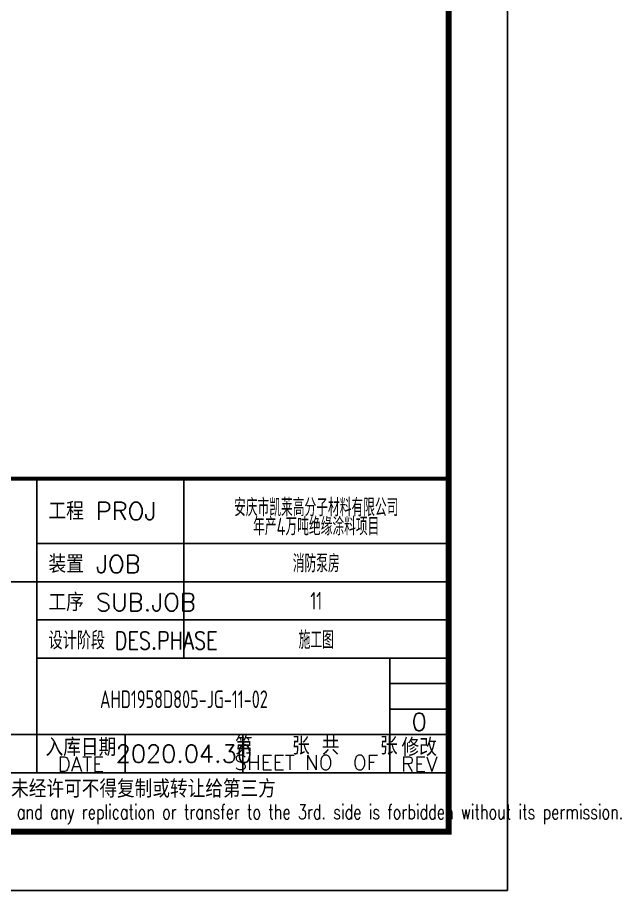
# Model space of a CAD drawing. Header units: millimetres. Extents: x 893615 to 896608, y 39650 to 40458.
# Drawn here: x 895574.3 to 895676.9, y 39650.1 to 39798.6 of the extents above; entities that cross this region are included whole.
import ezdxf
from ezdxf.enums import TextEntityAlignment as Align

# ---------------------------------------------------------------- set-up
doc = ezdxf.new("R2010")
doc.units = ezdxf.units.MM
doc.header["$LTSCALE"] = 1000
doc.header["$MEASUREMENT"] = 0
doc.layers.add('AXIS', color=3, linetype='Continuous')
doc.styles.add('ECEC_TQ', font='txt_l.shx', dxfattribs={"bigfont": 'hztxt_l.shx'})
doc.styles.add('TSSD_REIN', font='tssdeng.shx', dxfattribs={"width": 0.7, "bigfont": 'tssdchn.shx'})

msp = doc.modelspace()

# ---------------------------------------------------------------- linework, layer by layer
at = {"color": 0}
msp.add_line((895657.565, 40244.145), (895657.565, 39650.145), dxfattribs=at)
for p, q in [((895577.565, 39670.145), (895577.565, 39720.145)), ((895602.565, 39689.645), (895602.565, 39720.145)), ((895647.565, 39660.145), (895647.565, 39720.145)), ((895577.565, 39709.145), (895647.565, 39709.145)), ((895467.565, 39702.645), (895577.565, 39702.645)), ((895577.565, 39702.645), (895647.565, 39702.645)), ((895577.565, 39696.145), (895647.565, 39696.145)), ((895577.565, 39689.645), (895647.565, 39689.645)), ((895637.565, 39670.145), (895637.565, 39689.645)), ((895637.565, 39685.312), (895647.565, 39685.312)), ((895637.565, 39680.978), (895647.565, 39680.978)), ((895522.565, 39676.645), (895647.565, 39676.645)), ((895592.565, 39670.145), (895592.565, 39676.645)), ((895612.565, 39670.145), (895612.565, 39676.645)), ((895467.565, 39670.145), (895647.565, 39670.145)), ((895467.565, 39660.145), (895647.565, 39660.145)), ((895657.565, 39650.145), (894816.565, 39650.145))]:
    msp.add_line(p, q)
at = {"color": 0, "const_width": 1}
msp.add_lwpolyline([(895647.565, 39660.145), (894841.565, 39660.145), (894841.565, 40234.145), (895647.565, 40234.145)], close=True, dxfattribs=at)
at = {"const_width": 0.7}
msp.add_lwpolyline([(895647.565, 39720.145), (895467.565, 39720.145)], dxfattribs=at)

# ---------------------------------------------------------------- texts
at = {"style": 'ECEC_TQ'}
for s, p in [('工程 PROJ', (895579.565, 39713.145)), ('装置 JOB', (895579.565, 39704.145)), ('工序 SUB.JOB', (895579.565, 39697.645))]:
    msp.add_text(s, height=3, dxfattribs=at).set_placement(p)
at = {"style": 'ECEC_TQ', "width": 0.8}
msp.add_text('设计阶段 DES.PHASE', height=3, dxfattribs=at).set_placement((895579.565, 39691.145))
at = {"style": 'ECEC_TQ'}
for s, height, p in [('入库日期', 3, (895585.065, 39674.645)), ('第   张 共   张', 3, (895625.065, 39674.895)), ('修改', 3, (895642.565, 39674.645)), ('DATE', 2.5, (895585.065, 39671.645)), ('SHEET NO  OF  ', 2.5, (895625.065, 39671.895)), ('REV', 2.5, (895642.565, 39671.645)), ('本文件专有权属安徽华东化工医药工程有限责任公司所有,未经许可不得复制或转让给第三方', 3, (895557.565, 39667.145))]:
    msp.add_text(s, height=height, dxfattribs=at).set_placement(p, align=Align.MIDDLE)
at = {"style": 'ECEC_TQ', "width": 0.72}
msp.add_text('The proprietary right of this document belongs to Anhui Huadong Chemical And Medical Engineering  Co.,Ltd.  and any replication or transfer to the 3rd. side is forbidden without its permission. ', height=2.5, dxfattribs=at).set_placement((895557.565, 39663.145), align=Align.MIDDLE)
at = {"style": 'ECEC_TQ'}
for tag, text, p in [('0', '0', (895642.565, 39678.812)), ('2020.04.30', ' ', (895602.565, 39673.395))]:
    msp.add_attdef(tag, text=text, height=3, dxfattribs=at).set_placement(p, align=Align.MIDDLE)
at = {"layer": 'AXIS', "style": 'TSSD_REIN', "width": 0.7}
for s, p in [('安庆市凯莱高分子材料有限公司', (895625.065, 39715.421)), ('年产4万吨绝缘涂料项目', (895625.065, 39712.19)), ('消防泵房', (895625.065, 39705.895)), ('11', (895625.065, 39699.395)), ('施工图', (895625.065, 39692.895)), ('AHD1958D805-JG-11-02', (895602.573, 39682.662))]:
    msp.add_text(s, height=3, dxfattribs=at).set_placement(p, align=Align.MIDDLE)

doc.saveas('drawing.dxf')
